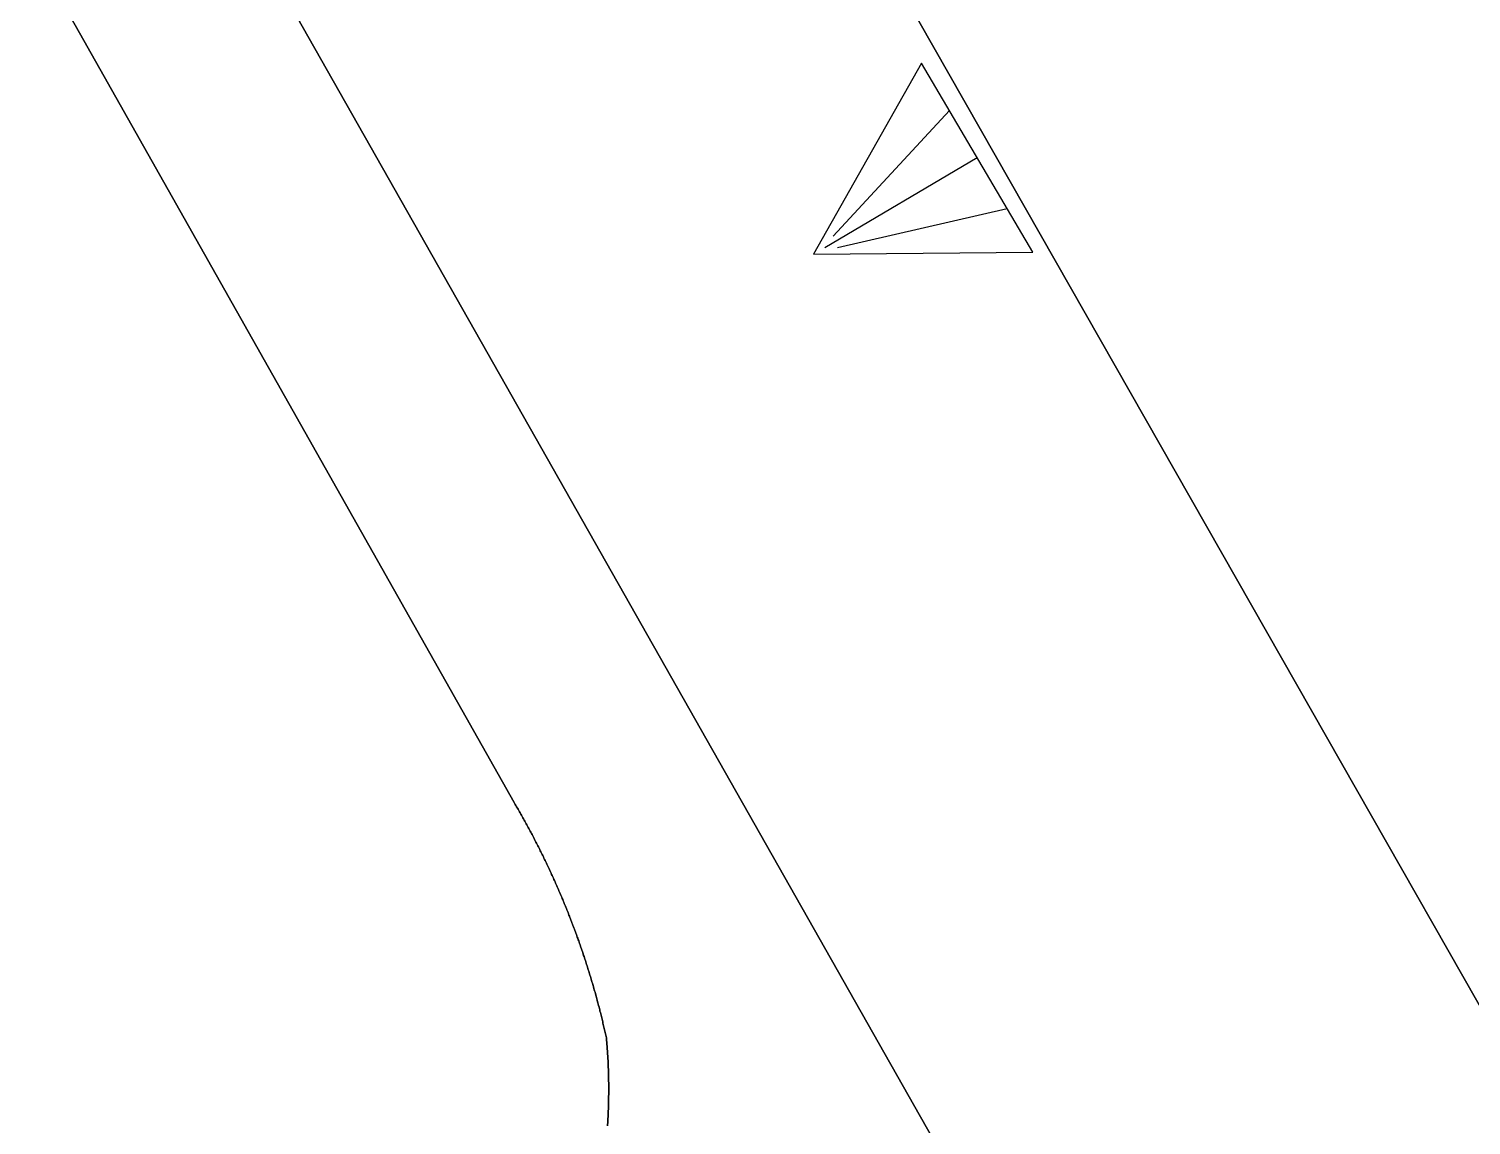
# Model space of a CAD drawing. Extents: x 220180 to 220303, y 630173 to 630265.
# Drawn here: x 220279.721 to 220282.187, y 630222.302 to 630224.176 of the extents above; entities that cross this region are included whole.
import ezdxf

# ---------------------------------------------------------------- set-up
doc = ezdxf.new("R2010")
doc.units = 0
for name, color, linetype in [('C1600', 133, 'Continuous'), ('C1602_0', 236, 'Continuous'), ('C1650', 1, 'Continuous')]:
    doc.layers.add(name, color=color, linetype=linetype)

# ---------------------------------------------------------------- blocks, each defined once
blk = doc.blocks.new('C1650_PLT')
for p, q in [((0, 1.2103), (0, 0)), ((-0.0431, 1.135), (-0.4042, 0)), ((0.0395, 1.1218), (0.3744, 0))]:
    blk.add_line(p, q)
blk.add_lwpolyline([(0.75, 0), (0, 1.299), (-0.75, 0)], close=True)

msp = doc.modelspace()

# ---------------------------------------------------------------- linework, layer by layer
at = {"layer": 'C1600'}
for points in [[(220284.6844, 630219.5911), (220284.8287, 630220.2743), (220284.8555, 630220.4224), (220284.7864, 630220.9651), (220284.6982, 630221.2047), (220284.3618, 630221.7214), (220284.1875, 630221.897), (220283.9853, 630222.0365), (220283.9178, 630222.1009), (220283.0794, 630222.3995), (220282.3004, 630222.3319), (220281.114, 630224.415), (220279.1584, 630227.8561), (220278.6684, 630228.6451), (220278.4824, 630228.9651), (220277.6564, 630230.2051), (220277.3462, 630230.6121), (220277.1914, 630230.8721), (220276.2204, 630232.1631)], [(220276.2204, 630232.1631), (220277.1914, 630230.8721), (220277.3462, 630230.6121), (220277.6564, 630230.2051), (220278.4824, 630228.9651), (220278.6684, 630228.6451), (220279.1584, 630227.8561), (220281.114, 630224.415), (220282.3004, 630222.3319), (220283.0794, 630222.3995), (220283.9178, 630222.1009), (220283.9853, 630222.0365), (220284.1875, 630221.897), (220284.3618, 630221.7214), (220284.6982, 630221.2047), (220284.7864, 630220.9651), (220284.8555, 630220.4224), (220284.8287, 630220.2743), (220284.6844, 630219.5911)]]:
    msp.add_lwpolyline(points, dxfattribs=at)
at = {"layer": 'C1602_0'}
for points in [[(220281.0478, 630219.5651), (220280.9214, 630219.8831), (220280.835, 630220.3277), (220281.0243, 630221.2357), (220281.2457, 630221.5631), (220281.5086, 630221.8524), (220280.5257, 630223.5859), (220279.7783, 630224.904), (220278.0504, 630227.9511), (220277.0714, 630229.2761), (220276.2484, 630230.3901), (220275.8354, 630230.9491), (220275.3494, 630231.5551), (220272.5814, 630234.9621)], [(220276.2204, 630232.1631), (220277.1914, 630230.8721), (220277.3462, 630230.6121), (220277.6564, 630230.2051), (220278.4824, 630228.9651), (220278.6684, 630228.6451), (220279.1584, 630227.8561), (220281.114, 630224.415), (220282.3004, 630222.3319), (220283.0794, 630222.3995), (220283.9178, 630222.1009), (220283.9853, 630222.0365), (220284.1875, 630221.897), (220284.3618, 630221.7214), (220284.3618, 630221.7214), (220284.6982, 630221.2047), (220284.7864, 630220.9651), (220284.8555, 630220.4224), (220284.8287, 630220.2743), (220284.6844, 630219.5911)], [(220279.2424, 630225.1691), (220280.5504, 630222.8539), (220280.5525, 630222.8505), (220280.5536, 630222.8485), (220280.5548, 630222.8464), (220280.556, 630222.8444), (220280.5572, 630222.8423), (220280.5584, 630222.8403), (220280.5595, 630222.8382), (220280.5607, 630222.8362), (220280.5619, 630222.8341), (220280.563, 630222.832), (220280.5642, 630222.83), (220280.5654, 630222.8279), (220280.5665, 630222.8259), (220280.5677, 630222.8238), (220280.5688, 630222.8217), (220280.57, 630222.8197), (220280.5711, 630222.8176), (220280.5722, 630222.8155), (220280.5734, 630222.8134), (220280.5745, 630222.8114), (220280.5756, 630222.8093), (220280.5767, 630222.8072), (220280.5778, 630222.8051), (220280.579, 630222.803), (220280.5801, 630222.8009), (220280.5812, 630222.7989), (220280.5823, 630222.7968), (220280.5834, 630222.7947), (220280.5845, 630222.7926), (220280.5856, 630222.7905), (220280.5866, 630222.7884), (220280.5877, 630222.7863), (220280.5888, 630222.7842), (220280.5899, 630222.7821), (220280.591, 630222.78), (220280.592, 630222.7779), (220280.5931, 630222.7758), (220280.5942, 630222.7736), (220280.5952, 630222.7715), (220280.5963, 630222.7694), (220280.5973, 630222.7673), (220280.5984, 630222.7652), (220280.5994, 630222.7631), (220280.6005, 630222.7609), (220280.6015, 630222.7588), (220280.6025, 630222.7567), (220280.6036, 630222.7546), (220280.6046, 630222.7524), (220280.6056, 630222.7503), (220280.6066, 630222.7482), (220280.6076, 630222.746), (220280.6086, 630222.7439), (220280.6097, 630222.7418), (220280.6107, 630222.7396), (220280.6117, 630222.7375), (220280.6127, 630222.7353), (220280.6136, 630222.7332), (220280.6146, 630222.731), (220280.6156, 630222.7289), (220280.6166, 630222.7267), (220280.6176, 630222.7246), (220280.6185, 630222.7224), (220280.6195, 630222.7203), (220280.6205, 630222.7181), (220280.6214, 630222.716), (220280.6224, 630222.7138), (220280.6234, 630222.7116), (220280.6243, 630222.7095), (220280.6253, 630222.7073), (220280.6262, 630222.7052), (220280.6271, 630222.703), (220280.6281, 630222.7008), (220280.629, 630222.6986), (220280.6299, 630222.6965), (220280.6309, 630222.6943), (220280.6318, 630222.6921), (220280.6327, 630222.6899), (220280.6336, 630222.6878), (220280.6345, 630222.6856), (220280.6354, 630222.6834), (220280.6363, 630222.6812), (220280.6372, 630222.679), (220280.6381, 630222.6768), (220280.639, 630222.6747), (220280.6399, 630222.6725), (220280.6408, 630222.6703), (220280.6417, 630222.6681), (220280.6426, 630222.6659), (220280.6434, 630222.6637), (220280.6443, 630222.6615), (220280.6452, 630222.6593), (220280.646, 630222.6571), (220280.6469, 630222.6549), (220280.6477, 630222.6527), (220280.6486, 630222.6505), (220280.6494, 630222.6483), (220280.6503, 630222.6461), (220280.6511, 630222.6438), (220280.652, 630222.6416), (220280.6528, 630222.6394), (220280.6536, 630222.6372), (220280.6544, 630222.635), (220280.6553, 630222.6328), (220280.6561, 630222.6306), (220280.6569, 630222.6283), (220280.6577, 630222.6261), (220280.6585, 630222.6239), (220280.6593, 630222.6217), (220280.6601, 630222.6194), (220280.6609, 630222.6172), (220280.6617, 630222.615), (220280.6625, 630222.6128), (220280.6632, 630222.6105), (220280.664, 630222.6083), (220280.6648, 630222.6061), (220280.6656, 630222.6038), (220280.6663, 630222.6016), (220280.6671, 630222.5994), (220280.6678, 630222.5971), (220280.6686, 630222.5949), (220280.6693, 630222.5926), (220280.6701, 630222.5904), (220280.6708, 630222.5882), (220280.6716, 630222.5859), (220280.6723, 630222.5837), (220280.673, 630222.5814), (220280.6738, 630222.5792), (220280.6745, 630222.5769), (220280.6752, 630222.5747), (220280.6759, 630222.5724), (220280.6766, 630222.5702), (220280.6773, 630222.5679), (220280.678, 630222.5656), (220280.6787, 630222.5634), (220280.6794, 630222.5611), (220280.6801, 630222.5589), (220280.6808, 630222.5566), (220280.6815, 630222.5543), (220280.6822, 630222.5521), (220280.6829, 630222.5498), (220280.6835, 630222.5476), (220280.6842, 630222.5453), (220280.6849, 630222.543), (220280.6855, 630222.5408), (220280.6862, 630222.5385), (220280.6868, 630222.5362), (220280.6875, 630222.5339), (220280.6881, 630222.5317), (220280.6888, 630222.5294), (220280.6894, 630222.5271), (220280.69, 630222.5248), (220280.6907, 630222.5226), (220280.6913, 630222.5203), (220280.6919, 630222.518), (220280.6925, 630222.5157), (220280.6932, 630222.5134), (220280.6938, 630222.5112), (220280.6944, 630222.5089), (220280.695, 630222.5066), (220280.6956, 630222.5043), (220280.6962, 630222.502), (220280.6968, 630222.4997), (220280.6973, 630222.4974), (220280.6979, 630222.4951), (220280.6985, 630222.4928), (220280.6991, 630222.4906), (220280.6996, 630222.4883), (220280.7002, 630222.486), (220280.7008, 630222.4837), (220280.7013, 630222.4814), (220280.7019, 630222.4791), (220280.7024, 630222.4768), (220280.703, 630222.4745), (220280.7035, 630222.4722), (220280.7041, 630222.4699), (220280.7046, 630222.4676), (220280.7051, 630222.4653), (220280.7057, 630222.463), (220280.7062, 630222.4607), (220280.7067, 630222.4584), (220280.7072, 630222.4561), (220280.7077, 630222.4537), (220280.7082, 630222.4514), (220280.7084, 630222.4497), (220280.7085, 630222.448), (220280.7087, 630222.4464), (220280.7088, 630222.4447), (220280.709, 630222.4431), (220280.7091, 630222.4414), (220280.7092, 630222.4398), (220280.7094, 630222.4381), (220280.7095, 630222.4365), (220280.7096, 630222.4348), (220280.7097, 630222.4332), (220280.7098, 630222.4315), (220280.71, 630222.4299), (220280.7101, 630222.4282), (220280.7102, 630222.4266), (220280.7103, 630222.4249), (220280.7104, 630222.4233), (220280.7105, 630222.4216), (220280.7106, 630222.42), (220280.7107, 630222.4183), (220280.7108, 630222.4167), (220280.7109, 630222.415), (220280.711, 630222.4134), (220280.711, 630222.4117), (220280.7111, 630222.4101), (220280.7112, 630222.4084), (220280.7113, 630222.4068), (220280.7113, 630222.4051), (220280.7114, 630222.4035), (220280.7115, 630222.4018), (220280.7115, 630222.4002), (220280.7116, 630222.3985), (220280.7117, 630222.3969), (220280.7117, 630222.3952), (220280.7118, 630222.3936), (220280.7118, 630222.3919), (220280.7119, 630222.3903), (220280.7119, 630222.3886), (220280.7119, 630222.387), (220280.712, 630222.3853), (220280.712, 630222.3837), (220280.7121, 630222.382), (220280.7121, 630222.3803), (220280.7121, 630222.3787), (220280.7121, 630222.377), (220280.7122, 630222.3754), (220280.7122, 630222.3737), (220280.7122, 630222.3721), (220280.7122, 630222.3704), (220280.7122, 630222.3688), (220280.7122, 630222.3671), (220280.7122, 630222.3655), (220280.7122, 630222.3638), (220280.7122, 630222.3622), (220280.7122, 630222.3605), (220280.7122, 630222.3589), (220280.7122, 630222.3572), (220280.7122, 630222.3555), (220280.7122, 630222.3539), (220280.7121, 630222.3522), (220280.7121, 630222.3506), (220280.7121, 630222.3489), (220280.7121, 630222.3473), (220280.712, 630222.3456), (220280.712, 630222.344), (220280.712, 630222.3423), (220280.7119, 630222.3407), (220280.7119, 630222.339), (220280.7118, 630222.3374), (220280.7118, 630222.3357), (220280.7117, 630222.3341), (220280.7117, 630222.3324), (220280.7116, 630222.3307), (220280.7116, 630222.3291), (220280.7115, 630222.3274), (220280.7115, 630222.3258), (220280.7114, 630222.3241), (220280.7113, 630222.3225), (220280.7112, 630222.3208), (220280.7112, 630222.3192), (220280.7111, 630222.3175), (220280.711, 630222.3159), (220280.7109, 630222.3142), (220280.7108, 630222.3126), (220280.7107, 630222.3109), (220280.7107, 630222.3093), (220280.7106, 630222.3076), (220280.7105, 630222.306), (220280.7104, 630222.3043), (220280.7103, 630222.3027), (220280.7101, 630222.301)], [(220280.7101, 630222.301), (220280.7103, 630222.3027), (220280.7104, 630222.3043), (220280.7105, 630222.306), (220280.7106, 630222.3076), (220280.7107, 630222.3093), (220280.7107, 630222.3109), (220280.7108, 630222.3126), (220280.7109, 630222.3142), (220280.711, 630222.3159), (220280.7111, 630222.3175), (220280.7112, 630222.3192), (220280.7112, 630222.3208), (220280.7113, 630222.3225), (220280.7114, 630222.3241), (220280.7115, 630222.3258), (220280.7115, 630222.3274), (220280.7116, 630222.3291), (220280.7116, 630222.3307), (220280.7117, 630222.3324), (220280.7117, 630222.3341), (220280.7118, 630222.3357), (220280.7118, 630222.3374), (220280.7119, 630222.339), (220280.7119, 630222.3407), (220280.712, 630222.3423), (220280.712, 630222.344), (220280.712, 630222.3456), (220280.7121, 630222.3473), (220280.7121, 630222.3489), (220280.7121, 630222.3506), (220280.7121, 630222.3522), (220280.7122, 630222.3539), (220280.7122, 630222.3555), (220280.7122, 630222.3572), (220280.7122, 630222.3589), (220280.7122, 630222.3605), (220280.7122, 630222.3622), (220280.7122, 630222.3638), (220280.7122, 630222.3655), (220280.7122, 630222.3671), (220280.7122, 630222.3688), (220280.7122, 630222.3704), (220280.7122, 630222.3721), (220280.7122, 630222.3737), (220280.7122, 630222.3754), (220280.7121, 630222.377), (220280.7121, 630222.3787), (220280.7121, 630222.3803), (220280.7121, 630222.382), (220280.712, 630222.3837), (220280.712, 630222.3853), (220280.7119, 630222.387), (220280.7119, 630222.3886), (220280.7119, 630222.3903), (220280.7118, 630222.3919), (220280.7118, 630222.3936), (220280.7117, 630222.3952), (220280.7117, 630222.3969), (220280.7116, 630222.3985), (220280.7115, 630222.4002), (220280.7115, 630222.4018), (220280.7114, 630222.4035), (220280.7113, 630222.4051), (220280.7113, 630222.4068), (220280.7112, 630222.4084), (220280.7111, 630222.4101), (220280.711, 630222.4117), (220280.711, 630222.4134), (220280.7109, 630222.415), (220280.7108, 630222.4167), (220280.7107, 630222.4183), (220280.7106, 630222.42), (220280.7105, 630222.4216), (220280.7104, 630222.4233), (220280.7103, 630222.4249), (220280.7102, 630222.4266), (220280.7101, 630222.4282), (220280.71, 630222.4299), (220280.7098, 630222.4315), (220280.7097, 630222.4332), (220280.7096, 630222.4348), (220280.7095, 630222.4365), (220280.7094, 630222.4381), (220280.7092, 630222.4398), (220280.7091, 630222.4414), (220280.709, 630222.4431), (220280.7088, 630222.4447), (220280.7087, 630222.4464), (220280.7085, 630222.448), (220280.7084, 630222.4497), (220280.7082, 630222.4514), (220280.7077, 630222.4537), (220280.7072, 630222.4561), (220280.7067, 630222.4584), (220280.7062, 630222.4607), (220280.7057, 630222.463), (220280.7051, 630222.4653), (220280.7046, 630222.4676), (220280.7041, 630222.4699), (220280.7035, 630222.4722), (220280.703, 630222.4745), (220280.7024, 630222.4768), (220280.7019, 630222.4791), (220280.7013, 630222.4814), (220280.7008, 630222.4837), (220280.7002, 630222.486), (220280.6996, 630222.4883), (220280.6991, 630222.4906), (220280.6985, 630222.4928), (220280.6979, 630222.4951), (220280.6973, 630222.4974), (220280.6968, 630222.4997), (220280.6962, 630222.502), (220280.6956, 630222.5043), (220280.695, 630222.5066), (220280.6944, 630222.5089), (220280.6938, 630222.5112), (220280.6932, 630222.5134), (220280.6925, 630222.5157), (220280.6919, 630222.518), (220280.6913, 630222.5203), (220280.6907, 630222.5226), (220280.69, 630222.5248), (220280.6894, 630222.5271), (220280.6888, 630222.5294), (220280.6881, 630222.5317), (220280.6875, 630222.5339), (220280.6868, 630222.5362), (220280.6862, 630222.5385), (220280.6855, 630222.5408), (220280.6849, 630222.543), (220280.6842, 630222.5453), (220280.6835, 630222.5476), (220280.6829, 630222.5498), (220280.6822, 630222.5521), (220280.6815, 630222.5543), (220280.6808, 630222.5566), (220280.6801, 630222.5589), (220280.6794, 630222.5611), (220280.6787, 630222.5634), (220280.678, 630222.5656), (220280.6773, 630222.5679), (220280.6766, 630222.5702), (220280.6759, 630222.5724), (220280.6752, 630222.5747), (220280.6745, 630222.5769), (220280.6738, 630222.5792), (220280.673, 630222.5814), (220280.6723, 630222.5837), (220280.6716, 630222.5859), (220280.6708, 630222.5882), (220280.6701, 630222.5904), (220280.6693, 630222.5926), (220280.6686, 630222.5949), (220280.6678, 630222.5971), (220280.6671, 630222.5994), (220280.6663, 630222.6016), (220280.6656, 630222.6038), (220280.6648, 630222.6061), (220280.664, 630222.6083), (220280.6632, 630222.6105), (220280.6625, 630222.6128), (220280.6617, 630222.615), (220280.6609, 630222.6172), (220280.6601, 630222.6194), (220280.6593, 630222.6217), (220280.6585, 630222.6239), (220280.6577, 630222.6261), (220280.6569, 630222.6283), (220280.6561, 630222.6306), (220280.6553, 630222.6328), (220280.6544, 630222.635), (220280.6536, 630222.6372), (220280.6528, 630222.6394), (220280.652, 630222.6416), (220280.6511, 630222.6438), (220280.6503, 630222.6461), (220280.6494, 630222.6483), (220280.6486, 630222.6505), (220280.6477, 630222.6527), (220280.6469, 630222.6549), (220280.646, 630222.6571), (220280.6452, 630222.6593), (220280.6443, 630222.6615), (220280.6434, 630222.6637), (220280.6426, 630222.6659), (220280.6417, 630222.6681), (220280.6408, 630222.6703), (220280.6399, 630222.6725), (220280.639, 630222.6747), (220280.6381, 630222.6768), (220280.6372, 630222.679), (220280.6363, 630222.6812), (220280.6354, 630222.6834), (220280.6345, 630222.6856), (220280.6336, 630222.6878), (220280.6327, 630222.6899), (220280.6318, 630222.6921), (220280.6309, 630222.6943), (220280.6299, 630222.6965), (220280.629, 630222.6986), (220280.6281, 630222.7008), (220280.6271, 630222.703), (220280.6262, 630222.7052), (220280.6253, 630222.7073), (220280.6243, 630222.7095), (220280.6234, 630222.7116), (220280.6224, 630222.7138), (220280.6214, 630222.716), (220280.6205, 630222.7181), (220280.6195, 630222.7203), (220280.6185, 630222.7224), (220280.6176, 630222.7246), (220280.6166, 630222.7267), (220280.6156, 630222.7289), (220280.6146, 630222.731), (220280.6136, 630222.7332), (220280.6127, 630222.7353), (220280.6117, 630222.7375), (220280.6107, 630222.7396), (220280.6097, 630222.7418), (220280.6086, 630222.7439), (220280.6076, 630222.746), (220280.6066, 630222.7482), (220280.6056, 630222.7503), (220280.6046, 630222.7524), (220280.6036, 630222.7546), (220280.6025, 630222.7567), (220280.6015, 630222.7588), (220280.6005, 630222.7609), (220280.5994, 630222.7631), (220280.5984, 630222.7652), (220280.5973, 630222.7673), (220280.5963, 630222.7694), (220280.5952, 630222.7715), (220280.5942, 630222.7736), (220280.5931, 630222.7758), (220280.592, 630222.7779), (220280.591, 630222.78), (220280.5899, 630222.7821), (220280.5888, 630222.7842), (220280.5877, 630222.7863), (220280.5866, 630222.7884), (220280.5856, 630222.7905), (220280.5845, 630222.7926), (220280.5834, 630222.7947), (220280.5823, 630222.7968), (220280.5812, 630222.7989), (220280.5801, 630222.8009), (220280.579, 630222.803), (220280.5778, 630222.8051), (220280.5767, 630222.8072), (220280.5756, 630222.8093), (220280.5745, 630222.8114), (220280.5734, 630222.8134), (220280.5722, 630222.8155), (220280.5711, 630222.8176), (220280.57, 630222.8197), (220280.5688, 630222.8217), (220280.5677, 630222.8238), (220280.5665, 630222.8259), (220280.5654, 630222.8279), (220280.5642, 630222.83), (220280.563, 630222.832), (220280.5619, 630222.8341), (220280.5607, 630222.8362), (220280.5595, 630222.8382), (220280.5584, 630222.8403), (220280.5572, 630222.8423), (220280.556, 630222.8444), (220280.5548, 630222.8464), (220280.5536, 630222.8485), (220280.5525, 630222.8505), (220280.5504, 630222.8539), (220279.2424, 630225.1691)], [(220279.7783, 630224.904), (220280.5257, 630223.5859), (220281.5086, 630221.8524), (220281.2457, 630221.5631), (220281.0243, 630221.2357), (220279.0629, 630221.6328)]]:
    msp.add_lwpolyline(points, dxfattribs=at)
msp.add_lwpolyline([(220283.0794, 630222.3995), (220282.3004, 630222.3319), (220281.114, 630224.415), (220282.8863, 630226.7986), (220283.1204, 630226.6193), (220283.99, 630224.9687), (220283.0794, 630222.3995)], close=True, dxfattribs=at)

# ---------------------------------------------------------------- block references
at = {"layer": 'C1650', "xscale": 0.25, "yscale": 0.25, "zscale": 0.25, "rotation": 120.533653556733}
msp.add_blockref('C1650_PLT', (220281.3423, 630223.9562), dxfattribs=at)

doc.saveas('drawing.dxf')
